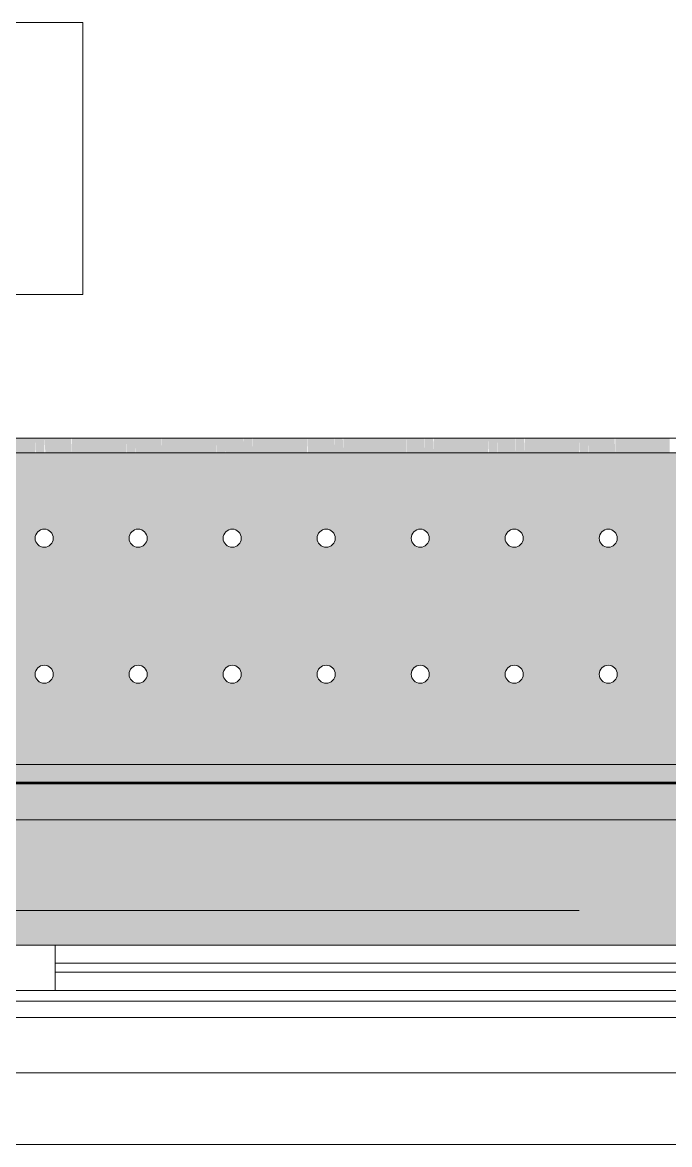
# Model space of a CAD drawing. Header units: millimetres. Extents: x -4060 to 187734, y -8553 to 29000.
# Drawn here: x 23549 to 24263, y -258 to 979 of the extents above; entities that cross this region are included whole.
import ezdxf

# ---------------------------------------------------------------- set-up
doc = ezdxf.new("R2010")
doc.units = ezdxf.units.MM
doc.linetypes.add('Осевая', pattern=[3175, 635, -476.25, 1587.5, -476.25])
for name, color, linetype, lineweight in [('A-GLAZ', 7, 'Continuous', 9), ('A-GLAZ-1', 7, 'Continuous', 13), ('A-WALL-IDEN', 7, 'Continuous', 9), ('Оси-2', 7, 'Осевая', 9)]:
    doc.layers.add(name, color=color, linetype=linetype, lineweight=lineweight)
for name, color, linetype, lineweight, true_color in [('A-WALL-1', 7, 'Continuous', 9, 0xc0c0c0), ('I-WALL-5', 7, 'Continuous', 9, 0xcbc7bf), ('I-WALL-9', 7, 'Continuous', 53, 0xeaa7bf), ('S-WALL-ANLY', 7, 'Continuous', 13, 0x008040), ('Знаки-2', 9, 'Continuous', 9, 0x808080), ('Знаки-3', 7, 'Continuous', 9, 0xd1cabb), ('Знаки-5', 7, 'Continuous', 9, 0xc1bbaf), ('Знаки-6', 7, 'Continuous', 9, 0xaba79f), ('Знаки-7', 7, 'Continuous', 9, 0xd5cdbe), ('Знаки-8', 7, 'Continuous', 9, 0xccc5b7), ('Знаки-9', 7, 'Continuous', 9, 0xd4ccbd)]:
    doc.layers.add(name, color=color, linetype=linetype, lineweight=lineweight, true_color=true_color)
doc.layers.add('Знаки-4', color=7, linetype='Continuous', lineweight=9, transparency=0.5)

# ---------------------------------------------------------------- blocks, each defined once
blk = doc.blocks.new('120_Окно_СКБ_2Ст - 120_Окно_СКБ_2Ст 2800х2500_створка_-22445922-План отделки стен 1 этажа в осях 1-12')
at = {"layer": 'A-GLAZ'}
for p, q in [((1400, -57), (-1400, -57)), ((-1280, -107), (450, -107)), ((450, -117), (-1280, -117))]:
    blk.add_line(p, q, dxfattribs=at)
at = {"layer": 'A-GLAZ-1'}
for p, q in [((500, -87), (-1330, -87)), ((450, -137), (450, -87)), ((-1350, -137), (520, -137)), ((520, -137), (-1350, -137))]:
    blk.add_line(p, q, dxfattribs=at)
blk = doc.blocks.new('Зашивка радиатора_ с перфорацией М4 - Зашивка радиатора_ с перфорацией М4-V85-План отделки стен 1 этажа в осях 1-12')
at = {"layer": 'Знаки-4'}
for points in [[(2329.2, 380), (-430, 379), (-430, 180), (2329.2, 180), (2329.2, 379)], [(798.4, -163.9), (791, -163.9), (791.3, -179.9), (811, -179.9), (810.7, -163.9), (801, -163.9)], [(893.9, -163.9), (891, -163.9), (891.3, -179.9), (911, -179.9), (910.7, -163.9), (895.8, -163.9)], [(996, -163.9), (991, -163.9), (991.3, -179.9), (1011, -179.9), (1010.7, -163.9), (996.2, -163.9)], [(1109.7, -163.9), (1091, -163.9), (1091.3, -179.9), (1111, -179.9), (1110.7, -163.9)], [(1196, -163.9), (1191, -163.9), (1191.3, -179.9), (1211, -179.9), (1210.7, -163.9), (1198.4, -163.9)], [(1306.2, -163.9), (1291, -163.9), (1291.3, -179.9), (1311, -179.9), (1310.7, -163.9), (1307.5, -163.9)], [(1398.4, -163.9), (1391, -163.9), (1391.3, -179.9), (1411, -179.9), (1409.9, -163.9), (1401, -163.9)]]:
    blk.add_hatch(color=256, dxfattribs=at).paths.add_polyline_path(points)
h = blk.add_hatch(color=256, dxfattribs=at)
h.paths.add_polyline_path([(-41.3, 180), (-430, 180), (-430, -163.9), (2329.2, -163.9), (2329.2, 180), (51.2, 180)])
h.paths.add_polyline_path([(1930, 90.4), (1935, 89), (1938.7, 85.4), (1940, 80.4), (1938.7, 75.4), (1935, 71.7), (1930, 70.4), (1925, 71.7), (1921.3, 75.4), (1920, 80.4), (1921.3, 85.4), (1925, 89), (1927.4, 90)])
h.paths.add_polyline_path([(1203.7, 90.4), (1208.7, 89), (1212.4, 85.4), (1213.7, 80.4), (1212.4, 75.4), (1208.7, 71.7), (1203.7, 70.4), (1198.7, 71.7), (1195.1, 75.4), (1193.7, 80.4), (1195.1, 85.4), (1198.7, 89), (1201.2, 90)])
h.paths.add_polyline_path([(581.2, 90.4), (586.2, 89), (589.9, 85.4), (591.2, 80.4), (589.9, 75.4), (586.2, 71.7), (581.2, 70.4), (576.2, 71.7), (572.6, 75.4), (571.2, 80.4), (572.6, 85.4), (576.2, 89), (578.7, 90)])
h.paths.add_polyline_path([(685, 90.4), (690, 89), (693.7, 85.4), (695, 80.4), (693.7, 75.4), (690, 71.7), (685, 70.4), (680, 71.7), (676.3, 75.4), (675, 80.4), (676.3, 85.4), (680, 89), (682.4, 90)])
h.paths.add_polyline_path([(892.5, 90.4), (897.5, 89), (901.2, 85.4), (902.5, 80.4), (901.2, 75.4), (897.5, 71.7), (892.5, 70.4), (887.5, 71.7), (883.8, 75.4), (882.5, 80.4), (883.8, 85.4), (887.5, 89), (889.9, 90)])
h.paths.add_polyline_path([(1100, 90.4), (1105, 89), (1108.7, 85.4), (1110, 80.4), (1108.7, 75.4), (1105, 71.7), (1100, 70.4), (1095, 71.7), (1091.3, 75.4), (1090, 80.4), (1091.3, 85.4), (1095, 89), (1097.4, 90)])
h.paths.add_polyline_path([(788.7, 90.4), (793.7, 89), (797.4, 85.4), (798.7, 80.4), (797.4, 75.4), (793.7, 71.7), (788.7, 70.4), (783.7, 71.7), (780.1, 75.4), (778.7, 80.4), (780.1, 85.4), (783.7, 89), (786.2, 90)])
h.paths.add_polyline_path([(996.2, 90.4), (1001.2, 89), (1004.9, 85.4), (1006.2, 80.4), (1004.9, 75.4), (1001.2, 71.7), (996.2, 70.4), (991.2, 71.7), (987.6, 75.4), (986.2, 80.4), (987.6, 85.4), (991.2, 89), (993.7, 90)])
h.paths.add_polyline_path([(-248.8, 90.4), (-243.1, 88.5), (-240.1, 85.4), (-238.8, 80.4), (-240.1, 75.4), (-243.8, 71.7), (-248.8, 70.4), (-253.8, 71.7), (-257.4, 75.4), (-258.8, 80.4), (-257.4, 85.4), (-253.8, 89), (-251.3, 90)])
h.paths.add_polyline_path([(-145, 90.4), (-139.5, 88.6), (-136.3, 85.4), (-135, 80.4), (-136.3, 75.4), (-140, 71.7), (-145, 70.4), (-150, 71.7), (-153.7, 75.4), (-155, 80.4), (-153.7, 85.4), (-150, 89), (-147.6, 90)])
h.paths.add_polyline_path([(1307.5, 90.4), (1312.5, 89), (1316.2, 85.4), (1317.5, 80.4), (1316.2, 75.4), (1312.5, 71.7), (1307.5, 70.4), (1302.5, 71.7), (1298.8, 75.4), (1297.5, 80.4), (1298.8, 85.4), (1302.5, 89), (1304.9, 90)])
h.paths.add_polyline_path([(477.5, 90.4), (482.5, 89), (486.2, 85.4), (487.5, 80.4), (486.2, 75.4), (482.5, 71.7), (477.5, 70.4), (472.5, 71.7), (468.8, 75.4), (467.5, 80.4), (468.8, 85.4), (472.5, 89), (474.9, 90)])
h.paths.add_polyline_path([(-41.3, 90.4), (-36.3, 89), (-32.6, 85.4), (-31.3, 80.4), (-32.6, 75.4), (-36.3, 71.7), (-41.3, 70.4), (-46.3, 71.7), (-49.9, 75.4), (-51.3, 80.4), (-49.9, 85.4), (-46.3, 89), (-43.8, 90)])
h.paths.add_polyline_path([(166.2, 90.4), (171.2, 89), (174.9, 85.4), (176.2, 80.4), (174.9, 75.4), (171.2, 71.7), (166.2, 70.4), (161.2, 71.7), (157.6, 75.4), (156.2, 80.4), (157.6, 85.4), (161.2, 89), (163.7, 90)])
h.paths.add_polyline_path([(1826.2, 90.4), (1831.2, 89), (1834.9, 85.4), (1836.2, 80.4), (1834.9, 75.4), (1831.2, 71.7), (1826.2, 70.4), (1821.2, 71.7), (1817.6, 75.4), (1816.2, 80.4), (1817.6, 85.4), (1821.2, 89), (1823.7, 90)])
h.paths.add_polyline_path([(2241.2, 90.4), (2246.2, 89), (2249.9, 85.4), (2251.2, 80.4), (2249.9, 75.4), (2246.2, 71.7), (2241.2, 70.4), (2236.2, 71.7), (2232.6, 75.4), (2231.2, 80.4), (2232.6, 85.4), (2236.2, 89), (2238.7, 90)])
h.paths.add_polyline_path([(1618.7, 90.4), (1623.7, 89), (1627.4, 85.4), (1628.7, 80.4), (1627.4, 75.4), (1623.7, 71.7), (1618.7, 70.4), (1613.7, 71.7), (1610.1, 75.4), (1608.7, 80.4), (1610.1, 85.4), (1613.7, 89), (1616.2, 90)])
h.paths.add_polyline_path([(-352.5, 90.4), (-347.5, 89), (-343.8, 85.4), (-342.5, 80.4), (-343.8, 75.4), (-347.5, 71.7), (-352.5, 70.4), (-357.5, 71.7), (-361.2, 75.4), (-362.5, 80.4), (-361.2, 85.4), (-357.5, 89), (-355.1, 90)])
h.paths.add_polyline_path([(1411.2, 90.4), (1416.2, 89), (1419.9, 85.4), (1421.2, 80.4), (1419.9, 75.4), (1416.2, 71.7), (1411.2, 70.4), (1406.2, 71.7), (1402.6, 75.4), (1401.2, 80.4), (1402.6, 85.4), (1406.2, 89), (1409.9, 90.2)])
h.paths.add_polyline_path([(62.5, 90.4), (67.5, 89), (71.2, 85.4), (72.5, 80.4), (71.2, 75.4), (67.5, 71.7), (62.5, 70.4), (57.5, 71.7), (53.8, 75.4), (52.5, 80.4), (53.8, 85.4), (57.5, 89), (59.9, 90)])
h.paths.add_polyline_path([(1515, 90.4), (1520, 89), (1523.7, 85.4), (1525, 80.4), (1523.7, 75.4), (1520, 71.7), (1515, 70.4), (1510, 71.7), (1506.3, 75.4), (1505, 80.4), (1506.3, 85.4), (1510, 89), (1512.4, 90)])
h.paths.add_polyline_path([(270, 90.4), (275, 89), (278.7, 85.4), (280, 80.4), (278.7, 75.4), (275, 71.7), (270, 70.4), (265, 71.7), (261.3, 75.4), (260, 80.4), (261.3, 85.4), (265, 89), (267.4, 90)])
h.paths.add_polyline_path([(373.7, 90.4), (378.7, 89), (382.4, 85.4), (383.7, 80.4), (382.4, 75.4), (378.7, 71.7), (373.7, 70.4), (368.7, 71.7), (365.1, 75.4), (363.7, 80.4), (365.1, 85.4), (368.7, 89), (371.2, 90)])
h.paths.add_polyline_path([(2033.7, 90.4), (2038.7, 89), (2042.4, 85.4), (2043.7, 80.4), (2042.4, 75.4), (2038.7, 71.7), (2033.7, 70.4), (2028.7, 71.7), (2025.1, 75.4), (2023.7, 80.4), (2025.1, 85.4), (2028.7, 89), (2031.2, 90)])
h.paths.add_polyline_path([(2137.5, 90.4), (2142.5, 89), (2146.2, 85.4), (2147.5, 80.4), (2146.2, 75.4), (2142.5, 71.7), (2137.5, 70.4), (2132.5, 71.7), (2128.8, 75.4), (2127.5, 80.4), (2128.8, 85.4), (2132.5, 89), (2134.9, 90)])
h.paths.add_polyline_path([(1722.5, 90.4), (1727.5, 89), (1731.2, 85.4), (1732.5, 80.4), (1731.2, 75.4), (1727.5, 71.7), (1722.5, 70.4), (1717.5, 71.7), (1713.8, 75.4), (1712.5, 80.4), (1713.8, 85.4), (1717.5, 89), (1719.9, 90)])
h.paths.add_polyline_path([(892.5, -59.6), (897.5, -61), (901.2, -64.6), (902.5, -69.6), (901.2, -74.6), (897.5, -78.3), (892.5, -79.6), (887.2, -78.1), (883.8, -74.6), (882.5, -69.6), (883.8, -64.6), (887.5, -61), (889.9, -60)])
h.paths.add_polyline_path([(-248.8, -59.6), (-243.8, -61), (-240.1, -64.6), (-238.8, -69.6), (-240.1, -74.6), (-243.8, -78.3), (-248.8, -79.6), (-254.1, -78.1), (-257.4, -74.6), (-258.8, -69.6), (-257.4, -64.6), (-253.8, -61), (-251.3, -60)])
h.paths.add_polyline_path([(62.5, -59.6), (67.5, -61), (71.2, -64.6), (72.5, -69.6), (71.2, -74.6), (67.5, -78.3), (62.1, -79.6), (57.2, -78.1), (53.8, -74.6), (52.5, -69.6), (53.8, -64.6), (57.5, -61), (59.9, -60)])
h.paths.add_polyline_path([(-352.5, -59.6), (-347.5, -61), (-343.8, -64.6), (-342.5, -69.6), (-343.8, -74.6), (-347.5, -78.3), (-352.5, -79.6), (-357.5, -78.3), (-361.2, -74.6), (-362.5, -69.6), (-361.2, -64.6), (-357.5, -61), (-355.1, -60)])
h.paths.add_polyline_path([(1930, -59.6), (1935, -61), (1938.7, -64.6), (1940, -69.6), (1938.7, -74.6), (1935, -78.3), (1930, -79.6), (1925, -78.3), (1921.3, -74.6), (1920, -69.6), (1921.3, -64.6), (1925, -61), (1927.4, -60)])
h.paths.add_polyline_path([(1826.2, -59.6), (1831.2, -61), (1834.9, -64.6), (1836.2, -69.6), (1834.5, -75.2), (1831.2, -78.3), (1826.2, -79.6), (1821.2, -78.3), (1817.6, -74.6), (1816.2, -69.6), (1817.6, -64.6), (1821.2, -61), (1823.7, -60)])
h.paths.add_polyline_path([(2241.2, -59.6), (2246.2, -61), (2249.9, -64.6), (2251.2, -69.6), (2249.9, -74.6), (2246.2, -78.3), (2241.2, -79.6), (2236.2, -78.3), (2232.6, -74.6), (2231.2, -69.6), (2232.6, -64.6), (2236.2, -61), (2238.7, -60)])
h.paths.add_polyline_path([(685, -59.6), (690, -61), (693.7, -64.6), (695, -69.6), (693.7, -74.6), (690, -78.3), (684.6, -79.6), (679.7, -78.1), (676.3, -74.6), (675, -69.6), (676.3, -64.6), (680, -61), (682.4, -60)])
h.paths.add_polyline_path([(270, -59.6), (275, -61), (278.7, -64.6), (280, -69.6), (278.7, -74.6), (275, -78.3), (270, -79.6), (264.7, -78.1), (261.3, -74.6), (260, -69.6), (261.3, -64.6), (265, -61), (267.4, -60)])
h.paths.add_polyline_path([(373.7, -59.6), (378.7, -61), (382.4, -64.6), (383.7, -69.6), (382.4, -74.6), (378.7, -78.3), (373.7, -79.6), (368.4, -78.1), (365.1, -74.6), (363.7, -69.6), (365.1, -64.6), (368.7, -61), (371.2, -60)])
h.paths.add_polyline_path([(581.2, -59.6), (586.2, -61), (589.9, -64.6), (591.2, -69.6), (589.9, -74.6), (586.2, -78.3), (580.8, -79.6), (575.9, -78.1), (572.6, -74.6), (571.2, -69.6), (572.6, -64.6), (576.2, -61), (578.7, -60)])
h.paths.add_polyline_path([(788.7, -59.6), (793.7, -61), (797.4, -64.6), (798.7, -69.6), (797.4, -74.6), (793.7, -78.3), (788.7, -79.6), (783.4, -78.1), (780.1, -74.6), (778.7, -69.6), (780.1, -64.6), (783.7, -61), (786.2, -60)])
h.paths.add_polyline_path([(1722.5, -59.6), (1727.5, -61), (1731.2, -64.6), (1732.5, -69.6), (1731.2, -74.6), (1727.5, -78.3), (1722.5, -79.6), (1717.5, -78.3), (1713.8, -74.6), (1712.5, -69.6), (1713.8, -64.6), (1717.5, -61), (1719.9, -60)])
h.paths.add_polyline_path([(2137.5, -59.6), (2142.5, -61), (2146.2, -64.6), (2147.5, -69.6), (2146.2, -74.6), (2142.5, -78.3), (2137.5, -79.6), (2132.5, -78.3), (2128.8, -74.6), (2127.5, -69.6), (2128.8, -64.6), (2132.5, -61), (2134.9, -60)])
h.paths.add_polyline_path([(1307.5, -59.6), (1312.5, -61), (1316.2, -64.6), (1317.5, -69.6), (1316.2, -74.6), (1312.5, -78.3), (1307.5, -79.6), (1302.5, -78.3), (1298.8, -74.6), (1297.5, -69.6), (1298.8, -64.6), (1302.5, -61), (1304.9, -60)])
h.paths.add_polyline_path([(2033.7, -59.6), (2038.7, -61), (2042.4, -64.6), (2043.7, -69.6), (2042.4, -74.6), (2038.7, -78.3), (2033.7, -79.6), (2028.7, -78.3), (2025.1, -74.6), (2023.7, -69.6), (2025.1, -64.6), (2028.7, -61), (2031.2, -60)])
h.paths.add_polyline_path([(1100, -59.6), (1105, -61), (1108.7, -64.6), (1110, -69.6), (1108.7, -74.6), (1105, -78.3), (1100, -79.6), (1095, -78.3), (1091.3, -74.6), (1090, -69.6), (1091.3, -64.6), (1095, -61), (1097.4, -60)])
h.paths.add_polyline_path([(996.2, -59.6), (1001.2, -61), (1004.9, -64.6), (1006.2, -69.6), (1004.9, -74.6), (1001.2, -78.3), (996.2, -79.6), (991.2, -78.3), (987.6, -74.6), (986.2, -69.6), (987.6, -64.6), (991.2, -61), (993.7, -60)])
h.paths.add_polyline_path([(1515, -59.6), (1520, -61), (1523.7, -64.6), (1525, -69.6), (1523.7, -74.6), (1520, -78.3), (1515, -79.6), (1510, -78.3), (1506.3, -74.6), (1505, -69.6), (1506.3, -64.6), (1510, -61), (1512.4, -60)])
h.paths.add_polyline_path([(1618.7, -59.6), (1623.7, -61), (1627.4, -64.6), (1628.7, -69.6), (1627.4, -74.6), (1623.7, -78.3), (1618.7, -79.6), (1613.7, -78.3), (1610.1, -74.6), (1608.7, -69.6), (1610.1, -64.6), (1613.7, -61), (1616.2, -60)])
h.paths.add_polyline_path([(1411.2, -59.6), (1416.2, -61), (1419.9, -64.6), (1421.2, -69.6), (1419.9, -74.6), (1416.2, -78.3), (1411.2, -79.6), (1406.2, -78.3), (1402.6, -74.6), (1401.2, -69.6), (1402.6, -64.6), (1406.2, -61), (1409.9, -59.8)])
h.paths.add_polyline_path([(477.5, -59.6), (482.5, -61), (486.2, -64.6), (487.5, -69.6), (486.2, -74.6), (482.5, -78.3), (477.5, -79.6), (472.2, -78.1), (468.8, -74.6), (467.5, -69.6), (468.8, -64.6), (472.5, -61), (475.8, -59.9)])
h.paths.add_polyline_path([(-41.3, -59.6), (-36.3, -61), (-32.6, -64.6), (-31.3, -69.6), (-32.6, -74.6), (-36.3, -78.3), (-41.3, -79.6), (-46.6, -78.1), (-49.9, -74.6), (-51.3, -69.6), (-49.9, -64.6), (-46.3, -61), (-43.8, -60)])
h.paths.add_polyline_path([(166.2, -59.6), (171.2, -61), (174.9, -64.6), (176.2, -69.6), (174.9, -74.6), (171.2, -78.3), (166.2, -79.6), (160.9, -78.1), (157.6, -74.6), (156.2, -69.6), (157.6, -64.6), (161.2, -61), (163.7, -60)])
h.paths.add_polyline_path([(-145, -59.6), (-140, -61), (-136.3, -64.6), (-135, -69.6), (-136.3, -74.6), (-140, -78.3), (-145, -79.6), (-150, -78.3), (-153.7, -74.6), (-155, -69.6), (-153.7, -64.6), (-150, -61), (-147.6, -60)])
h.paths.add_polyline_path([(1203.7, -59.6), (1208.7, -61), (1212.4, -64.6), (1213.7, -69.6), (1212.4, -74.6), (1208.7, -78.3), (1203.7, -79.6), (1198.7, -78.3), (1195.1, -74.6), (1193.7, -69.6), (1195.1, -64.6), (1198.7, -61), (1201.2, -60)])
h = blk.add_hatch(color=256, dxfattribs=at)
h.paths.add_polyline_path([(1325, -163.9), (1321, -163.9), (1321, -179.9), (1381, -179.9), (1381, -163.9)])
h.paths.add_polyline_path([(2318, -163.9), (2221, -164.5), (2221, -179.9), (2329.2, -178.8), (2329.2, -163.9), (2318.5, -163.9)])
h.paths.add_polyline_path([(1621, -163.9), (1621, -179.9), (1681, -179.9), (1681, -163.9), (1664.6, -163.9)])
h.paths.add_polyline_path([(1581, -163.9), (1521, -163.9), (1521, -179.9), (1581, -179.9)])
h.paths.add_polyline_path([(1749.5, -163.9), (1721, -163.9), (1721, -179.9), (1781, -179.9), (1781, -163.9)])
h.paths.add_polyline_path([(1481, -163.9), (1421, -163.9), (1421, -179.9), (1481, -179.9)])
h.paths.add_polyline_path([(-334.9, -163.9), (-430, -163.9), (-430, -179.9), (-319, -179.9), (-319, -163.9)])
h.paths.add_polyline_path([(1834.5, -163.9), (1821, -163.9), (1821, -179.9), (1881, -179.9), (1881, -163.9)])
h.paths.add_polyline_path([(1281, -163.9), (1221, -163.9), (1221, -179.9), (1281, -179.9)])
h.paths.add_polyline_path([(-219, -163.9), (-279, -165), (-279, -179.9), (-219, -179.9), (-219, -163.9)])
h.paths.add_polyline_path([(-179, -163.9), (-179, -179.9), (-119, -179.9), (-119, -163.9), (-147.6, -163.9)])
h.paths.add_polyline_path([(1181, -163.9), (1121, -163.9), (1121, -179.9), (1181, -179.9)])
h.paths.add_polyline_path([(-79, -163.9), (-79, -179.9), (-19, -179.9), (-19, -163.9), (-41.3, -163.9)])
h.paths.add_polyline_path([(21, -163.9), (21, -179.9), (81, -179.9), (81, -163.9), (51.2, -163.9)])
h.paths.add_polyline_path([(121, -163.9), (121, -179.9), (181, -179.9), (181, -163.9), (136.1, -163.9)])
h.paths.add_polyline_path([(221, -163.9), (221, -179.9), (281, -179.9), (281, -163.9), (221, -163.9)])
h.paths.add_polyline_path([(321, -163.9), (321, -179.9), (381, -179.9), (381, -163.9), (373.7, -163.9)])
h.paths.add_polyline_path([(1930, -163.9), (1921, -163.9), (1921, -179.9), (1981, -179.9), (1981, -163.9)])
h.paths.add_polyline_path([(2181, -163.9), (2121, -164.2), (2121, -179.9), (2181, -179.9), (2181, -165.3)])
h.paths.add_polyline_path([(421, -163.9), (421, -179.9), (481, -179.9), (481, -163.9), (475.8, -163.9)])
h.paths.add_polyline_path([(1081, -163.9), (1021, -163.9), (1021, -179.9), (1081, -179.9)])
h.paths.add_polyline_path([(521, -163.9), (521, -179.9), (581, -179.9), (581, -163.9), (560.7, -163.9)])
h.paths.add_polyline_path([(2036.3, -163.9), (2021, -163.9), (2021, -179.9), (2081, -179.9), (2081, -163.9)])
h.paths.add_polyline_path([(621, -163.9), (621, -179.9), (681, -179.9), (681, -163.9), (645.6, -163.9)])
h.paths.add_polyline_path([(721, -163.9), (721, -179.9), (781, -179.9), (781, -163.9), (730.5, -163.9)])
h.paths.add_polyline_path([(821, -163.9), (821, -179.9), (881, -179.9), (881, -163.9)])
h.paths.add_polyline_path([(921, -163.9), (921, -179.9), (981, -179.9), (981, -163.9)])
h = blk.add_hatch(color=256, dxfattribs=at)
h.paths.add_polyline_path([(811, -163.9), (811, -179.9), (821, -179.9), (820.3, -163.9), (815.1, -163.9)])
h.paths.add_polyline_path([(786.9, -163.9), (781, -163.9), (781.7, -179.9), (791, -179.9), (791, -163.9), (788.7, -163.9)])
h = blk.add_hatch(color=256, dxfattribs=at)
h.paths.add_polyline_path([(915.1, -163.9), (911, -163.9), (911, -179.9), (921, -179.9), (920.3, -163.9), (918.3, -163.9)])
h.paths.add_polyline_path([(891, -163.9), (881, -163.9), (881.7, -179.9), (891, -179.9)])
h = blk.add_hatch(color=256, dxfattribs=at)
h.paths.add_polyline_path([(983.7, -163.9), (981, -163.9), (981.7, -179.9), (991, -179.9), (991, -163.9), (985.3, -163.9)])
h.paths.add_polyline_path([(1020.3, -163.9), (1011, -163.9), (1011, -179.9), (1021, -179.9), (1021, -163.9)])
h = blk.add_hatch(color=256, dxfattribs=at)
h.paths.add_polyline_path([(1115.1, -163.9), (1111, -163.9), (1111, -179.9), (1121, -179.9), (1120.3, -163.9), (1118.3, -163.9)])
h.paths.add_polyline_path([(1081.7, -163.9), (1081, -163.9), (1081.7, -179.9), (1091, -179.9), (1091, -163.9), (1083.7, -163.9)])
h = blk.add_hatch(color=256, dxfattribs=at)
h.paths.add_polyline_path([(1211, -163.9), (1211, -179.9), (1221, -179.9), (1220.3, -163.9), (1215.1, -163.9)])
h.paths.add_polyline_path([(1181.7, -163.9), (1181, -163.9), (1181.7, -179.9), (1191, -179.9), (1191, -163.9), (1183.7, -163.9)])
h = blk.add_hatch(color=256, dxfattribs=at)
h.paths.add_polyline_path([(1281, -163.9), (1281.7, -179.9), (1291, -179.9), (1291, -163.9), (1281.7, -163.9)])
h.paths.add_polyline_path([(1315.1, -163.9), (1311, -163.9), (1311, -179.9), (1321, -179.9), (1320.3, -163.9), (1318.3, -163.9)])
h = blk.add_hatch(color=256, dxfattribs=at)
h.paths.add_polyline_path([(1411, -163.9), (1411.2, -179.9), (1421, -179.9), (1420.3, -163.9), (1411.2, -163.9)])
h.paths.add_polyline_path([(1391, -163.9), (1381, -163.9), (1381.7, -179.9), (1391, -179.9)])
at = {"layer": 'Знаки-2'}
for p, q in [((-430, 180), (2329.2, 180)), ((2329.2, 180), (-430, 180)), ((-430, -179.9), (2330.2, -179.9))]:
    blk.add_line(p, q, dxfattribs=at)
for centre, start, end in [((788.7, 80.4), 0, 180), ((892.5, 80.4), 0, 180), ((996.2, 80.4), 0, 180), ((1100, 80.4), 0, 180), ((1203.7, 80.4), 0, 180), ((1307.5, 80.4), 0, 180), ((1411.2, 80.4), 0, 180), ((788.7, 80.4), 180, 360), ((892.5, 80.4), 180, 0), ((996.2, 80.4), 180, 360), ((1100, 80.4), 180, 0), ((1203.7, 80.4), 180, 0), ((1307.5, 80.4), 180, 360), ((1411.2, 80.4), 180, 0), ((788.7, -69.6), 0, 180), ((892.5, -69.6), 0, 180), ((996.2, -69.6), 0, 180), ((1100, -69.6), 0, 180), ((1203.7, -69.6), 0, 180), ((1307.5, -69.6), 0, 180), ((1411.2, -69.6), 0, 180), ((788.7, -69.6), 180, 0), ((892.5, -69.6), 180, 0), ((996.2, -69.6), 180, 0), ((1100, -69.6), 180, 0), ((1203.7, -69.6), 180, 0), ((1307.5, -69.6), 180, 0), ((1411.2, -69.6), 180, 0)]:
    blk.add_arc(centre, 10, start, end, dxfattribs=at)
at = {"layer": 'Знаки-3'}
for p, q in [((791, -163.9), (781.7, -163.9)), ((791, -163.9), (792.3, -163.9)), ((795.8, -163.9), (791, -163.9)), ((792.3, -163.9), (795.8, -163.9)), ((796, -163.9), (801, -163.9)), ((806, -163.9), (796, -163.9)), ((801, -163.9), (806, -163.9)), ((806.2, -163.9), (811, -163.9)), ((811, -163.9), (806.2, -163.9)), ((815.1, -163.9), (811, -163.9)), ((820.3, -163.9), (815.5, -163.9)), ((891, -163.9), (881.7, -163.9)), ((892.3, -163.9), (895.8, -163.9)), ((895.8, -163.9), (892.3, -163.9)), ((896, -163.9), (906, -163.9)), ((901, -163.9), (896, -163.9)), ((906, -163.9), (901, -163.9)), ((906.2, -163.9), (909.7, -163.9)), ((909.7, -163.9), (906.2, -163.9)), ((920.3, -163.9), (911, -163.9)), ((991, -163.9), (981.7, -163.9)), ((991, -163.9), (991.3, -163.9)), ((995.8, -163.9), (991, -163.9)), ((991.3, -163.9), (995.8, -163.9)), ((996, -163.9), (1006, -163.9)), ((1006, -163.9), (996, -163.9)), ((1006.2, -163.9), (1011, -163.9)), ((1011, -163.9), (1006.2, -163.9)), ((1020.3, -163.9), (1011, -163.9)), ((1091, -163.9), (1081.7, -163.9)), ((1091, -163.9), (1095.8, -163.9)), ((1095.8, -163.9), (1091, -163.9)), ((1096, -163.9), (1106, -163.9)), ((1106, -163.9), (1096, -163.9)), ((1106.2, -163.9), (1111, -163.9)), ((1111, -163.9), (1106.2, -163.9)), ((1120.3, -163.9), (1111, -163.9)), ((1191, -163.9), (1181.7, -163.9)), ((1192.3, -163.9), (1195.8, -163.9)), ((1195.8, -163.9), (1192.3, -163.9)), ((1196, -163.9), (1206, -163.9)), ((1206, -163.9), (1196, -163.9)), ((1206.2, -163.9), (1209.7, -163.9)), ((1209.7, -163.9), (1206.2, -163.9)), ((1220.3, -163.9), (1211, -163.9)), ((1291, -163.9), (1281.7, -163.9)), ((1291, -163.9), (1295.8, -163.9)), ((1295.8, -163.9), (1291, -163.9)), ((1296, -163.9), (1303.6, -163.9)), ((1298.4, -163.9), (1296, -163.9)), ((1306, -163.9), (1298.4, -163.9)), ((1303.6, -163.9), (1306, -163.9)), ((1306.2, -163.9), (1310.7, -163.9)), ((1311, -163.9), (1306.2, -163.9)), ((1310.7, -163.9), (1311, -163.9)), ((1320.3, -163.9), (1311, -163.9)), ((1391, -163.9), (1381.7, -163.9)), ((1391, -163.9), (1395.8, -163.9)), ((1395.8, -163.9), (1391, -163.9)), ((1396, -163.9), (1406, -163.9)), ((1406, -163.9), (1396, -163.9)), ((1406.2, -163.9), (1411, -163.9)), ((1408.1, -163.9), (1406.2, -163.9)), ((1411, -163.9), (1408.1, -163.9)), ((1420.3, -163.9), (1411, -163.9)), ((781.7, -179.9), (791, -179.9)), ((791, -179.9), (793.9, -179.9)), ((793.9, -179.9), (791, -179.9)), ((793.9, -179.9), (795.8, -179.9)), ((795.8, -179.9), (793.9, -179.9)), ((796, -179.9), (806, -179.9)), ((806, -179.9), (796, -179.9)), ((806.2, -179.9), (811, -179.9)), ((811, -179.9), (806.2, -179.9)), ((811, -179.9), (815.1, -179.9)), ((815.5, -179.9), (820.3, -179.9)), ((881.7, -179.9), (891, -179.9)), ((892.3, -179.9), (895.8, -179.9)), ((895.8, -179.9), (892.3, -179.9)), ((896, -179.9), (906, -179.9)), ((901, -179.9), (896, -179.9)), ((906, -179.9), (901, -179.9)), ((906.2, -179.9), (909.7, -179.9)), ((909.7, -179.9), (906.2, -179.9)), ((911, -179.9), (920.3, -179.9)), ((981.7, -179.9), (991, -179.9)), ((991, -179.9), (995.8, -179.9)), ((993.9, -179.9), (991, -179.9)), ((995.8, -179.9), (993.9, -179.9)), ((996, -179.9), (1006, -179.9)), ((998.4, -179.9), (996, -179.9)), ((1006, -179.9), (998.4, -179.9)), ((1006.2, -179.9), (1011, -179.9)), ((1010.7, -179.9), (1006.2, -179.9)), ((1011, -179.9), (1010.7, -179.9)), ((1011, -179.9), (1020.3, -179.9)), ((1081.7, -179.9), (1091, -179.9)), ((1091, -179.9), (1095.8, -179.9)), ((1095.8, -179.9), (1091, -179.9)), ((1096, -179.9), (1103.6, -179.9)), ((1106, -179.9), (1096, -179.9)), ((1103.6, -179.9), (1106, -179.9)), ((1106.2, -179.9), (1111, -179.9)), ((1111, -179.9), (1106.2, -179.9)), ((1111, -179.9), (1120.3, -179.9)), ((1181.7, -179.9), (1191, -179.9)), ((1192.3, -179.9), (1195.8, -179.9)), ((1195.8, -179.9), (1192.3, -179.9)), ((1196, -179.9), (1206, -179.9)), ((1201, -179.9), (1196, -179.9)), ((1206, -179.9), (1201, -179.9)), ((1206.2, -179.9), (1209.7, -179.9)), ((1209.7, -179.9), (1206.2, -179.9)), ((1211, -179.9), (1220.3, -179.9)), ((1281.7, -179.9), (1291, -179.9)), ((1291, -179.9), (1295.8, -179.9)), ((1295.8, -179.9), (1291, -179.9)), ((1296, -179.9), (1301, -179.9)), ((1298.4, -179.9), (1296, -179.9)), ((1301, -179.9), (1298.4, -179.9)), ((1301, -179.9), (1303.6, -179.9)), ((1306, -179.9), (1301, -179.9)), ((1303.6, -179.9), (1306, -179.9)), ((1306.2, -179.9), (1309.7, -179.9)), ((1311, -179.9), (1306.2, -179.9)), ((1309.7, -179.9), (1311, -179.9)), ((1311, -179.9), (1320.3, -179.9)), ((1381.7, -179.9), (1391, -179.9)), ((1391, -179.9), (1395.8, -179.9)), ((1395.8, -179.9), (1391, -179.9)), ((1396, -179.9), (1406, -179.9)), ((1406, -179.9), (1396, -179.9)), ((1406.2, -179.9), (1411, -179.9)), ((1411, -179.9), (1406.2, -179.9)), ((1411, -179.9), (1420.3, -179.9))]:
    blk.add_line(p, q, dxfattribs=at)
at = {"layer": 'Знаки-5'}
for p, q in [((2329.2, 180), (-430, 180)), ((-430, 180), (2329.2, 180)), ((781, -163.9), (721, -163.9)), ((781, -163.9), (821, -163.9)), ((821, -163.9), (781, -163.9)), ((881, -163.9), (821, -163.9)), ((881, -163.9), (921, -163.9)), ((921, -163.9), (881, -163.9)), ((981, -163.9), (921, -163.9)), ((981, -163.9), (991, -163.9)), ((991, -163.9), (981, -163.9)), ((991, -163.9), (1011, -163.9)), ((1011, -163.9), (991, -163.9)), ((1011, -163.9), (1021, -163.9)), ((1021, -163.9), (1011, -163.9)), ((1081, -163.9), (1021, -163.9)), ((1081, -163.9), (1121, -163.9)), ((1121, -163.9), (1081, -163.9)), ((1181, -163.9), (1121, -163.9)), ((1181, -163.9), (1221, -163.9)), ((1221, -163.9), (1181, -163.9)), ((1281, -163.9), (1221, -163.9)), ((1281, -163.9), (1291, -163.9)), ((1291, -163.9), (1281, -163.9)), ((1291, -163.9), (1311, -163.9)), ((1311, -163.9), (1291, -163.9)), ((1311, -163.9), (1321, -163.9)), ((1321, -163.9), (1311, -163.9)), ((1381, -163.9), (1321, -163.9)), ((1381, -163.9), (1421, -163.9)), ((1421, -163.9), (1381, -163.9)), ((1481, -163.9), (1421, -163.9)), ((721, -179.9), (781, -179.9)), ((781, -179.9), (821, -179.9)), ((821, -179.9), (781, -179.9)), ((821, -179.9), (881, -179.9)), ((881, -179.9), (921, -179.9)), ((921, -179.9), (881, -179.9)), ((921, -179.9), (981, -179.9)), ((981, -179.9), (991, -179.9)), ((991, -179.9), (981, -179.9)), ((991, -179.9), (1011, -179.9)), ((1011, -179.9), (991, -179.9)), ((1011, -179.9), (1021, -179.9)), ((1021, -179.9), (1011, -179.9)), ((1021, -179.9), (1081, -179.9)), ((1081, -179.9), (1121, -179.9)), ((1121, -179.9), (1081, -179.9)), ((1121, -179.9), (1181, -179.9)), ((1181, -179.9), (1221, -179.9)), ((1221, -179.9), (1181, -179.9)), ((1221, -179.9), (1281, -179.9)), ((1281, -179.9), (1291, -179.9)), ((1291, -179.9), (1281, -179.9)), ((1291, -179.9), (1311, -179.9)), ((1311, -179.9), (1291, -179.9)), ((1311, -179.9), (1321, -179.9)), ((1321, -179.9), (1311, -179.9)), ((1321, -179.9), (1381, -179.9)), ((1381, -179.9), (1421, -179.9)), ((1421, -179.9), (1381, -179.9)), ((1421, -179.9), (1481, -179.9))]:
    blk.add_line(p, q, dxfattribs=at)
at = {"layer": 'Знаки-6'}
for p, q in [((-202.5, -163.9), (2282.9, -163.9)), ((2330.2, -179.9), (-430, -179.9)), ((2330, -179.9), (-430, -179.9))]:
    blk.add_line(p, q, dxfattribs=at)
for centre, start, end in [((788.7, 80.4), 0, 180), ((892.5, 80.4), 0, 180), ((996.2, 80.4), 0, 180), ((1100, 80.4), 0, 180), ((1203.7, 80.4), 0, 180), ((1307.5, 80.4), 0, 180), ((1411.2, 80.4), 0, 180), ((788.7, 80.4), 180, 360), ((892.5, 80.4), 180, 360), ((996.2, 80.4), 180, 360), ((1100, 80.4), 180, 360), ((1203.7, 80.4), 180, 360), ((1307.5, 80.4), 180, 360), ((1411.2, 80.4), 180, 360), ((788.7, -69.6), 0, 180), ((892.5, -69.6), 0, 180), ((996.2, -69.6), 0, 180), ((1100, -69.6), 0, 180), ((1203.7, -69.6), 0, 180), ((1307.5, -69.6), 0, 180), ((1411.2, -69.6), 0, 180), ((788.7, -69.6), 180, 360), ((892.5, -69.6), 180, 360), ((996.2, -69.6), 180, 360), ((1100, -69.6), 180, 360), ((1203.7, -69.6), 180, 360), ((1307.5, -69.6), 180, 360), ((1411.2, -69.6), 180, 360)]:
    blk.add_arc(centre, 10, start, end, dxfattribs=at)
at = {"layer": 'Знаки-7'}
for p, q in [((795.8, -163.9), (792.3, -163.9)), ((806, -163.9), (796, -163.9)), ((809.7, -163.9), (806.2, -163.9)), ((895.8, -163.9), (892.3, -163.9)), ((900.4, -163.9), (896, -163.9)), ((906, -163.9), (901, -163.9)), ((909.7, -163.9), (906.2, -163.9)), ((995.8, -163.9), (992.3, -163.9)), ((1006, -163.9), (996, -163.9)), ((1009.7, -163.9), (1006.2, -163.9)), ((1095.8, -163.9), (1092.3, -163.9)), ((1106, -163.9), (1096, -163.9)), ((1109.7, -163.9), (1106.2, -163.9)), ((1195.8, -163.9), (1192.3, -163.9)), ((1206, -163.9), (1196, -163.9)), ((1209.7, -163.9), (1206.2, -163.9)), ((1295.8, -163.9), (1292.3, -163.9)), ((1306, -163.9), (1296, -163.9)), ((1309.7, -163.9), (1306.2, -163.9)), ((1395.8, -163.9), (1392.3, -163.9)), ((1406, -163.9), (1396, -163.9)), ((1409.7, -163.9), (1406.2, -163.9)), ((792.3, -179.9), (795.8, -179.9)), ((796, -179.9), (806, -179.9)), ((806.2, -179.9), (809.7, -179.9)), ((892.3, -179.9), (895.8, -179.9)), ((896, -179.9), (900.4, -179.9)), ((901, -179.9), (906, -179.9)), ((906.2, -179.9), (909.7, -179.9)), ((992.3, -179.9), (995.8, -179.9)), ((996, -179.9), (1006, -179.9)), ((1006.2, -179.9), (1009.7, -179.9)), ((1092.3, -179.9), (1095.8, -179.9)), ((1096, -179.9), (1106, -179.9)), ((1106.2, -179.9), (1109.7, -179.9)), ((1192.3, -179.9), (1195.8, -179.9)), ((1196, -179.9), (1206, -179.9)), ((1206.2, -179.9), (1209.7, -179.9)), ((1292.3, -179.9), (1295.8, -179.9)), ((1296, -179.9), (1306, -179.9)), ((1306.2, -179.9), (1309.7, -179.9)), ((1392.3, -179.9), (1395.8, -179.9)), ((1396, -179.9), (1406, -179.9)), ((1406.2, -179.9), (1409.7, -179.9))]:
    blk.add_line(p, q, dxfattribs=at)
at = {"layer": 'Знаки-8'}
for p, q in [((781, -163.9), (786.9, -163.9)), ((786.9, -163.9), (781, -163.9)), ((786.9, -163.9), (791, -163.9)), ((791, -163.9), (786.9, -163.9)), ((791, -163.9), (795.8, -163.9)), ((795.8, -163.9), (791, -163.9)), ((796, -163.9), (806, -163.9)), ((801, -163.9), (796, -163.9)), ((806, -163.9), (801, -163.9)), ((806.2, -163.9), (811, -163.9)), ((810.7, -163.9), (806.2, -163.9)), ((811, -163.9), (810.7, -163.9)), ((811, -163.9), (820.3, -163.9)), ((821, -163.9), (811, -163.9)), ((820.3, -163.9), (821, -163.9)), ((881, -163.9), (881.7, -163.9)), ((883.7, -163.9), (881, -163.9)), ((881.7, -163.9), (891, -163.9)), ((891, -163.9), (883.7, -163.9)), ((891, -163.9), (895.8, -163.9)), ((893.9, -163.9), (891, -163.9)), ((895.8, -163.9), (893.9, -163.9)), ((896, -163.9), (906, -163.9)), ((906, -163.9), (896, -163.9)), ((906.2, -163.9), (911, -163.9)), ((911, -163.9), (906.2, -163.9)), ((911, -163.9), (915.1, -163.9)), ((921, -163.9), (911, -163.9)), ((915.1, -163.9), (918.3, -163.9)), ((918.3, -163.9), (921, -163.9)), ((981, -163.9), (991, -163.9)), ((991, -163.9), (981, -163.9)), ((992.3, -163.9), (995.8, -163.9)), ((995.8, -163.9), (992.3, -163.9)), ((996, -163.9), (1006, -163.9)), ((1001, -163.9), (996, -163.9)), ((1006, -163.9), (1001, -163.9)), ((1006.2, -163.9), (1009.7, -163.9)), ((1009.7, -163.9), (1006.2, -163.9)), ((1011, -163.9), (1021, -163.9)), ((1015.1, -163.9), (1011, -163.9)), ((1021, -163.9), (1015.1, -163.9)), ((1081, -163.9), (1091, -163.9)), ((1091, -163.9), (1081, -163.9)), ((1091, -163.9), (1095.8, -163.9)), ((1095.8, -163.9), (1091, -163.9)), ((1096, -163.9), (1098.4, -163.9)), ((1106, -163.9), (1096, -163.9)), ((1098.4, -163.9), (1106, -163.9)), ((1106.2, -163.9), (1111, -163.9)), ((1111, -163.9), (1106.2, -163.9)), ((1111, -163.9), (1115.1, -163.9)), ((1121, -163.9), (1111, -163.9)), ((1115.1, -163.9), (1118.3, -163.9)), ((1118.3, -163.9), (1121, -163.9)), ((1181, -163.9), (1191, -163.9)), ((1191, -163.9), (1181, -163.9)), ((1191, -163.9), (1191.3, -163.9)), ((1195.8, -163.9), (1191, -163.9)), ((1191.3, -163.9), (1192.3, -163.9)), ((1192.3, -163.9), (1195.8, -163.9)), ((1196, -163.9), (1206, -163.9)), ((1206, -163.9), (1196, -163.9)), ((1206.2, -163.9), (1208.1, -163.9)), ((1211, -163.9), (1206.2, -163.9)), ((1208.1, -163.9), (1210.7, -163.9)), ((1210.7, -163.9), (1211, -163.9)), ((1211, -163.9), (1215.1, -163.9)), ((1215.1, -163.9), (1211, -163.9)), ((1215.1, -163.9), (1218.3, -163.9)), ((1220.3, -163.9), (1215.1, -163.9)), ((1218.3, -163.9), (1221, -163.9)), ((1221, -163.9), (1220.3, -163.9)), ((1281, -163.9), (1281.7, -163.9)), ((1291, -163.9), (1281, -163.9)), ((1281.7, -163.9), (1286.9, -163.9)), ((1286.9, -163.9), (1291, -163.9)), ((1292.3, -163.9), (1295.8, -163.9)), ((1295.8, -163.9), (1292.3, -163.9)), ((1296, -163.9), (1306, -163.9)), ((1306, -163.9), (1296, -163.9)), ((1306.2, -163.9), (1309.7, -163.9)), ((1309.7, -163.9), (1306.2, -163.9)), ((1311, -163.9), (1321, -163.9)), ((1321, -163.9), (1311, -163.9)), ((1381, -163.9), (1391, -163.9)), ((1391, -163.9), (1381, -163.9)), ((1391, -163.9), (1393.9, -163.9)), ((1395.8, -163.9), (1391, -163.9)), ((1393.9, -163.9), (1395.8, -163.9)), ((1396, -163.9), (1403.6, -163.9)), ((1406, -163.9), (1396, -163.9)), ((1403.6, -163.9), (1406, -163.9)), ((1406.2, -163.9), (1410.7, -163.9)), ((1411, -163.9), (1406.2, -163.9)), ((1410.7, -163.9), (1411, -163.9)), ((1411, -163.9), (1421, -163.9)), ((1415.1, -163.9), (1411, -163.9)), ((1418.3, -163.9), (1415.1, -163.9)), ((1421, -163.9), (1418.3, -163.9)), ((781, -179.9), (791, -179.9)), ((781.7, -179.9), (781, -179.9)), ((791, -179.9), (781.7, -179.9)), ((791, -179.9), (795.8, -179.9)), ((795.8, -179.9), (791, -179.9)), ((796, -179.9), (803.6, -179.9)), ((806, -179.9), (796, -179.9)), ((803.6, -179.9), (806, -179.9)), ((806.2, -179.9), (811, -179.9)), ((811, -179.9), (806.2, -179.9)), ((811, -179.9), (820.3, -179.9)), ((821, -179.9), (811, -179.9)), ((820.3, -179.9), (821, -179.9)), ((881, -179.9), (891, -179.9)), ((891, -179.9), (881, -179.9)), ((891, -179.9), (895.8, -179.9)), ((895.8, -179.9), (891, -179.9)), ((896, -179.9), (906, -179.9)), ((906, -179.9), (896, -179.9)), ((906.2, -179.9), (911, -179.9)), ((911, -179.9), (906.2, -179.9)), ((911, -179.9), (915.1, -179.9)), ((920.3, -179.9), (911, -179.9)), ((915.1, -179.9), (918.3, -179.9)), ((918.3, -179.9), (920.3, -179.9)), ((920.3, -179.9), (921, -179.9)), ((921, -179.9), (920.3, -179.9)), ((981, -179.9), (991, -179.9)), ((991, -179.9), (981, -179.9)), ((992.3, -179.9), (995.8, -179.9)), ((995.8, -179.9), (992.3, -179.9)), ((996, -179.9), (1006, -179.9)), ((1006, -179.9), (996, -179.9)), ((1006.2, -179.9), (1009.7, -179.9)), ((1009.7, -179.9), (1006.2, -179.9)), ((1011, -179.9), (1021, -179.9)), ((1021, -179.9), (1011, -179.9)), ((1081, -179.9), (1091, -179.9)), ((1091, -179.9), (1081, -179.9)), ((1091, -179.9), (1095.8, -179.9)), ((1095.8, -179.9), (1091, -179.9)), ((1096, -179.9), (1106, -179.9)), ((1106, -179.9), (1096, -179.9)), ((1106.2, -179.9), (1111, -179.9)), ((1111, -179.9), (1106.2, -179.9)), ((1111, -179.9), (1121, -179.9)), ((1121, -179.9), (1111, -179.9)), ((1181, -179.9), (1191, -179.9)), ((1181.7, -179.9), (1181, -179.9)), ((1183.7, -179.9), (1181.7, -179.9)), ((1186.9, -179.9), (1183.7, -179.9)), ((1191, -179.9), (1186.9, -179.9)), ((1191, -179.9), (1195.8, -179.9)), ((1195.8, -179.9), (1191, -179.9)), ((1196, -179.9), (1206, -179.9)), ((1206, -179.9), (1196, -179.9)), ((1206.2, -179.9), (1211, -179.9)), ((1211, -179.9), (1206.2, -179.9)), ((1211, -179.9), (1221, -179.9)), ((1221, -179.9), (1211, -179.9)), ((1281, -179.9), (1291, -179.9)), ((1291, -179.9), (1281, -179.9)), ((1292.3, -179.9), (1295.8, -179.9)), ((1295.8, -179.9), (1292.3, -179.9)), ((1296, -179.9), (1306, -179.9)), ((1306, -179.9), (1296, -179.9)), ((1306.2, -179.9), (1309.7, -179.9)), ((1309.7, -179.9), (1306.2, -179.9)), ((1311, -179.9), (1321, -179.9)), ((1321, -179.9), (1311, -179.9)), ((1381, -179.9), (1391, -179.9)), ((1391, -179.9), (1381, -179.9)), ((1391, -179.9), (1395.8, -179.9)), ((1395.8, -179.9), (1391, -179.9)), ((1396, -179.9), (1406, -179.9)), ((1406, -179.9), (1396, -179.9)), ((1406.2, -179.9), (1411, -179.9)), ((1411, -179.9), (1406.2, -179.9)), ((1411, -179.9), (1415.1, -179.9)), ((1421, -179.9), (1411, -179.9)), ((1415.1, -179.9), (1418.3, -179.9)), ((1418.3, -179.9), (1421, -179.9))]:
    blk.add_line(p, q, dxfattribs=at)
at = {"layer": 'Знаки-9'}
for p, q in [((792.3, -163.9), (795.8, -163.9)), ((795.8, -163.9), (792.3, -163.9)), ((796, -163.9), (801, -163.9)), ((806, -163.9), (796, -163.9)), ((801, -163.9), (806, -163.9)), ((806.2, -163.9), (809.7, -163.9)), ((809.7, -163.9), (806.2, -163.9)), ((891, -163.9), (895.8, -163.9)), ((891.3, -163.9), (891, -163.9)), ((895.8, -163.9), (891.3, -163.9)), ((896, -163.9), (906, -163.9)), ((906, -163.9), (896, -163.9)), ((906.2, -163.9), (911, -163.9)), ((911, -163.9), (906.2, -163.9)), ((992.3, -163.9), (995.8, -163.9)), ((995.8, -163.9), (992.3, -163.9)), ((996, -163.9), (1001, -163.9)), ((1001, -163.9), (996, -163.9)), ((1001, -163.9), (1006, -163.9)), ((1006, -163.9), (1001, -163.9)), ((1006.2, -163.9), (1009.7, -163.9)), ((1009.7, -163.9), (1006.2, -163.9)), ((1092.3, -163.9), (1095.8, -163.9)), ((1095.8, -163.9), (1092.3, -163.9)), ((1096, -163.9), (1106, -163.9)), ((1106, -163.9), (1096, -163.9)), ((1106.2, -163.9), (1109.7, -163.9)), ((1109.7, -163.9), (1106.2, -163.9)), ((1191, -163.9), (1191.3, -163.9)), ((1195.8, -163.9), (1191, -163.9)), ((1191.3, -163.9), (1195.8, -163.9)), ((1196, -163.9), (1206, -163.9)), ((1201, -163.9), (1196, -163.9)), ((1206, -163.9), (1201, -163.9)), ((1206.2, -163.9), (1208.1, -163.9)), ((1211, -163.9), (1206.2, -163.9)), ((1208.1, -163.9), (1211, -163.9)), ((1292.3, -163.9), (1295.8, -163.9)), ((1295.8, -163.9), (1292.3, -163.9)), ((1296, -163.9), (1301, -163.9)), ((1306, -163.9), (1296, -163.9)), ((1301, -163.9), (1306, -163.9)), ((1306.2, -163.9), (1309.7, -163.9)), ((1309.7, -163.9), (1306.2, -163.9)), ((1392.3, -163.9), (1395.8, -163.9)), ((1395.8, -163.9), (1392.3, -163.9)), ((1396, -163.9), (1406, -163.9)), ((1406, -163.9), (1396, -163.9)), ((1406.2, -163.9), (1409.7, -163.9)), ((1409.7, -163.9), (1406.2, -163.9)), ((1409.9, -163.9), (1411, -163.9)), ((1411, -163.9), (1409.9, -163.9)), ((792.3, -179.9), (795.8, -179.9)), ((795.8, -179.9), (792.3, -179.9)), ((796, -179.9), (806, -179.9)), ((806, -179.9), (796, -179.9)), ((806.2, -179.9), (809.7, -179.9)), ((809.7, -179.9), (806.2, -179.9)), ((891, -179.9), (895.8, -179.9)), ((895.8, -179.9), (891, -179.9)), ((896, -179.9), (906, -179.9)), ((906, -179.9), (896, -179.9)), ((906.2, -179.9), (911, -179.9)), ((911, -179.9), (906.2, -179.9)), ((992.3, -179.9), (995.8, -179.9)), ((995.8, -179.9), (992.3, -179.9)), ((996, -179.9), (1006, -179.9)), ((1006, -179.9), (996, -179.9)), ((1006.2, -179.9), (1009.7, -179.9)), ((1009.7, -179.9), (1006.2, -179.9)), ((1092.3, -179.9), (1095.8, -179.9)), ((1095.8, -179.9), (1092.3, -179.9)), ((1096, -179.9), (1106, -179.9)), ((1106, -179.9), (1096, -179.9)), ((1106.2, -179.9), (1109.7, -179.9)), ((1109.7, -179.9), (1106.2, -179.9)), ((1191, -179.9), (1195.8, -179.9)), ((1195.8, -179.9), (1191, -179.9)), ((1196, -179.9), (1206, -179.9)), ((1206, -179.9), (1196, -179.9)), ((1206.2, -179.9), (1211, -179.9)), ((1211, -179.9), (1206.2, -179.9)), ((1292.3, -179.9), (1295.8, -179.9)), ((1295.8, -179.9), (1292.3, -179.9)), ((1296, -179.9), (1306, -179.9)), ((1306, -179.9), (1296, -179.9)), ((1306.2, -179.9), (1309.7, -179.9)), ((1309.7, -179.9), (1306.2, -179.9)), ((1392.3, -179.9), (1395.8, -179.9)), ((1395.8, -179.9), (1392.3, -179.9)), ((1396, -179.9), (1406, -179.9)), ((1406, -179.9), (1396, -179.9)), ((1406.2, -179.9), (1409.7, -179.9)), ((1409.7, -179.9), (1406.2, -179.9)), ((1409.9, -179.9), (1411, -179.9)), ((1411, -179.9), (1409.9, -179.9))]:
    blk.add_line(p, q, dxfattribs=at)
blk = doc.blocks.new('М_стена_0001 - Типоразмер_без рамки-25382661-План отделки стен 1 этажа в осях 1-12')
at = {"layer": 'A-WALL-IDEN'}
for p, q in [((3.258, 1.523), (-3.273, 1.523)), ((-3.273, 1.523), (-3.273, -1.477)), ((3.258, -1.477), (3.258, 1.523)), ((-3.273, -1.477), (3.258, -1.477))]:
    blk.add_line(p, q, dxfattribs=at)

msp = doc.modelspace()

# ---------------------------------------------------------------- linework, layer by layer
at = {"layer": 'A-WALL-1'}
for p, q in [((22635, -100), (25435, -100)), ((21610, -258), (38760, -258))]:
    msp.add_line(p, q, dxfattribs=at)
at = {"layer": 'I-WALL-5'}
for p, q in [((22635, 140), (25435, 140)), ((25414, 100), (22580, 100))]:
    msp.add_line(p, q, dxfattribs=at)
at = {"layer": 'I-WALL-9'}
msp.add_line((22656, 141), (25435, 141), dxfattribs=at)
at = {"layer": 'S-WALL-ANLY'}
msp.add_line((25435, -179), (22635, -179), dxfattribs=at)
at = {"layer": 'Оси-2'}
msp.add_line((-760.2, 0), (35990, 0), dxfattribs=at)

# ---------------------------------------------------------------- block references
at = {"layer": 'A-GLAZ', "rotation": 180}
msp.add_blockref('120_Окно_СКБ_2Ст - 120_Окно_СКБ_2Ст 2800х2500_створка_-22445922-План отделки стен 1 этажа в осях 1-12', (24035, -175), dxfattribs=at)
at = {"layer": 'A-WALL-IDEN', "xscale": 99.99999999999993, "yscale": 99.99999999999993, "zscale": 99.99999999999993}
msp.add_blockref('М_стена_0001 - Типоразмер_без рамки-25382661-План отделки стен 1 этажа в осях 1-12', (23289.9, 827), dxfattribs=at)
at = {"layer": 'Знаки-8', "rotation": 180}
msp.add_blockref('Зашивка радиатора_ с перфорацией М4 - Зашивка радиатора_ с перфорацией М4-V85-План отделки стен 1 этажа в осях 1-12', (24984.2, 341), dxfattribs=at)

doc.saveas('drawing.dxf')
